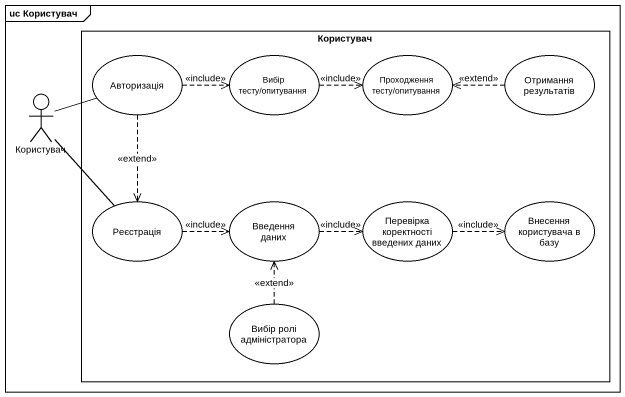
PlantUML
@startuml
mainframe uc Користувач
rectangle Користувач {
  usecase Авторизація
  usecase "Вибір тесту/опитування" as Вибір_тесту_опитування
  usecase "Проходження тесту/опитування" as Проходження_тесту_опитування
  usecase "Отримання результатів" as Отримання_результатів
  usecase Реєстрація
  usecase "Введення даних" as Введення_даних
  usecase "Перевірка коректності введених даних" as Перевірка_коректності
  usecase "Внесення користувача в базу" as Внесення_користувача_в_базу
  usecase "Вибір ролі адміністратора" as Вибір_ролі_адміністратора
}
actor "Користувач" as Користувач_2
Авторизація .right.> Вибір_тесту_опитування : <<include>>
Авторизація ..> Реєстрація : <<extend>>
Вибір_тесту_опитування .right.> Проходження_тесту_опитування : <<include>>
Отримання_результатів .left.> Проходження_тесту_опитування : <<extend>>
Користувач_2 -right- Авторизація
Користувач_2 -- Реєстрація
Реєстрація .right.> Введення_даних : <<include>>
Введення_даних .right.> Перевірка_коректності : <<include>>
Перевірка_коректності .right.> Внесення_користувача_в_базу : <<include>>
Вибір_ролі_адміністратора .up.> Введення_даних : <<extend>>
@enduml
